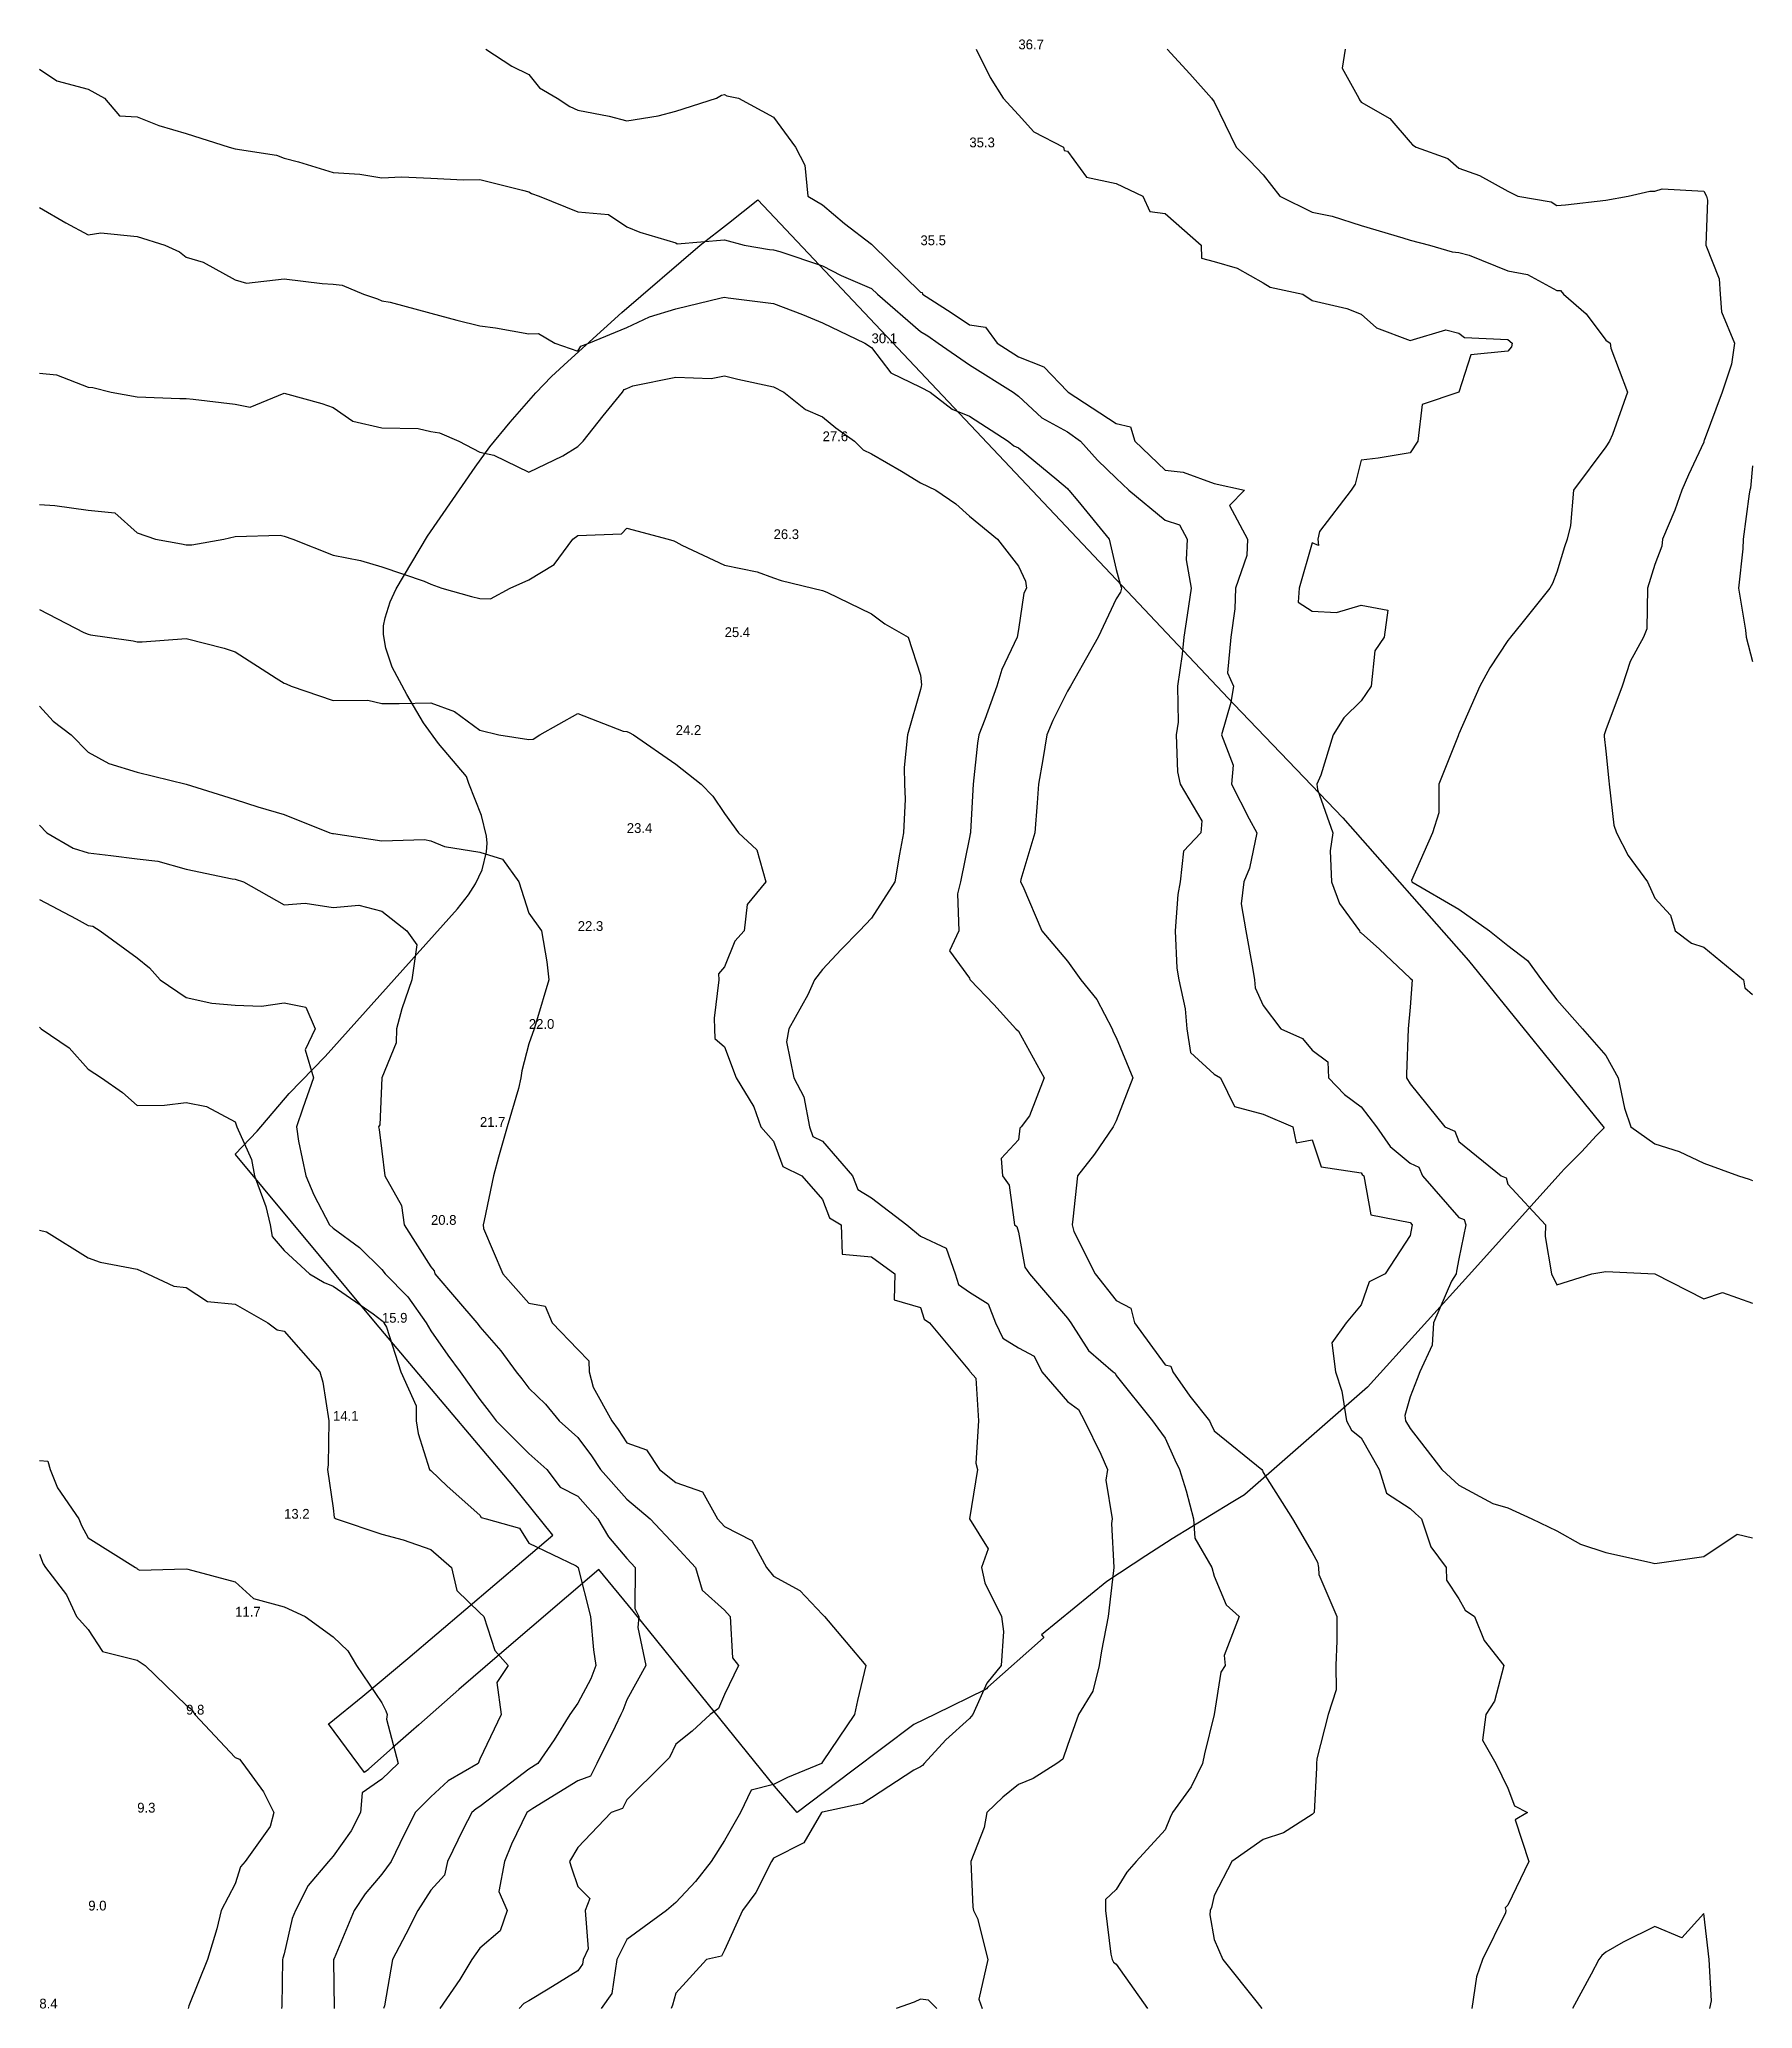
# Model space of a CAD drawing. Extents: x 0 to 175, y 0 to 201.
import ezdxf

# ---------------------------------------------------------------- set-up
doc = ezdxf.new("R2010")
doc.units = 0
for name, color, linetype in [('CONTOURS_MAJEURES', 3, 'CONTINUOUS'), ('CONTOURS_MINEURES', 8, 'CONTINUOUS'), ('PARCELLE', 4, 'CONTINUOUS'), ('POINTS_COTES', 7, 'CONTINUOUS')]:
    doc.layers.add(name, color=color, linetype=linetype)

msp = doc.modelspace()

# ---------------------------------------------------------------- linework, layer by layer
at = {"layer": 'CONTOURS_MAJEURES'}
for points in [[(133.389, 199.999), (133.068, 198.072), (134.773, 195.003), (134.842, 194.848), (134.995, 194.617), (137.927, 192.926), (140.003, 190.522), (140.267, 190.259), (140.628, 189.995), (143.872, 188.867), (145.001, 187.875), (147.111, 187.108), (149.998, 185.516), (150.998, 184.999), (154.413, 184.417), (154.995, 184.062), (155.879, 184.117), (160.003, 184.589), (162.275, 184.999), (164.492, 185.507), (165.001, 185.525), (165.75, 185.748), (169.998, 185.525), (170.272, 184.999), (170.398, 184.599), (170.206, 180.002), (171.564, 176.564), (171.691, 174.995), (171.807, 173.186), (173.128, 169.998), (172.845, 167.849), (171.882, 165.002), (170.059, 160.056), (170.024, 159.994), (170.022, 159.971), (169.998, 159.897), (168.436, 156.559), (167.747, 154.998), (167.06, 152.939), (165.777, 150.002), (165.734, 149.268), (165.001, 147.423), (164.258, 145.005), (164.176, 140.824), (163.837, 139.998), (162.502, 137.5), (161.669, 135.001), (160.003, 130.531), (159.881, 130.127), (159.834, 130.005), (159.839, 129.841), (160.003, 128.336), (160.316, 125.31), (160.331, 124.998), (160.812, 120.809), (161.103, 120.001), (162.294, 117.711), (164.254, 115.005), (165.001, 113.336), (166.605, 111.605), (167.096, 109.997), (168.766, 108.765), (169.998, 108.347), (174.051, 105.001), (174.201, 104.207), (174.995, 103.511)], [(0.004, 183.853), (2.72, 182.283), (5.002, 181.062), (6.281, 181.282), (9.999, 180.88), (12.824, 180.002), (14.312, 179.316), (14.996, 178.781), (16.723, 178.276), (20.004, 176.458), (21.148, 176.141), (25.002, 176.556), (28.902, 176.094), (29.999, 176.031), (30.926, 175.924), (33.101, 174.995), (34.534, 174.533), (34.996, 174.34), (35.818, 174.174), (40.004, 173.073), (42.654, 172.345), (45.001, 171.758), (46.582, 171.579), (49.999, 170.962), (50.974, 170.973), (52.664, 169.998), (54.996, 169.185), (55.306, 169.689), (56.127, 169.998), (60.004, 171.608), (62.319, 172.68), (65.001, 173.499), (69.642, 174.638), (69.999, 174.685), (70.37, 174.623), (74.996, 174.053), (77.933, 172.928), (80.004, 172.071), (84.309, 169.998), (85.001, 169.549), (86.978, 166.979), (89.998, 165.518), (90.986, 165.002), (93.249, 163.252), (94.996, 162.555), (98.956, 159.994), (99.522, 159.514), (100.004, 159.323), (103.915, 156.084), (105.001, 155.156), (105.076, 155.073), (105.153, 154.998), (106.087, 153.912), (109.255, 150.002), (109.998, 146.9), (110.397, 145.404), (110.537, 145.005), (110.415, 144.588), (109.998, 143.904), (108.16, 139.998), (105.762, 135.762), (105.331, 135.001), (105.001, 134.463), (103.53, 131.476), (102.916, 130.005), (102.502, 127.501), (102.045, 124.998), (101.923, 123.078), (101.681, 120.001), (100.259, 115.26), (100.223, 115.005), (100.45, 114.558), (102.4, 109.997), (105.001, 106.927), (106.38, 105.001), (108.009, 103.012), (109.567, 100.004), (109.691, 99.696), (109.998, 99.121), (111.674, 94.997), (109.998, 90.625), (109.789, 90.21), (109.679, 90.001), (107.785, 87.217), (106.026, 85.004), (105.572, 80.569), (105.481, 79.997), (105.675, 79.323), (107.849, 75), (109.998, 72.272), (111.486, 71.491), (111.869, 70.004), (114.996, 65.717), (115.573, 65.574), (115.773, 64.996), (117.5, 62.498), (119.524, 60), (119.672, 59.669), (120.004, 58.978), (124.862, 55.004), (124.924, 54.927), (125.001, 54.717), (127.999, 49.996), (129.998, 46.561), (130.566, 45.568), (130.639, 45), (130.702, 44.296), (132.517, 40.003), (132.517, 37.52), (132.438, 34.996), (132.457, 32.537), (131.629, 29.999), (130.491, 25.496), (130.435, 25.003), (130.447, 24.554), (130.201, 19.996), (129.998, 19.79), (127.083, 17.914), (125.001, 17.25), (121.8, 14.999), (120.004, 11.517), (119.714, 10.292), (119.586, 10.003), (119.568, 9.567), (120.004, 7.057), (120.878, 4.995), (124.376, 0.623), (124.876, -0.001)], [(0.004, 120.793), (0.76, 120.001), (3.456, 118.456), (5.002, 117.963), (7.296, 117.707), (9.999, 117.366), (12.106, 117.111), (14.996, 116.316), (19.686, 115.322), (20.004, 115.268), (20.855, 115.005), (25.002, 112.652), (27.167, 112.835), (29.999, 112.384), (32.626, 112.63), (34.996, 112.013), (37.541, 109.997), (38.573, 108.57), (38.05, 105.001), (37.036, 102.04), (36.485, 100.004), (36.433, 98.568), (34.996, 94.997), (34.785, 90.212), (34.655, 90.001), (34.721, 89.726), (34.996, 87.502), (35.285, 85.004), (36.975, 81.975), (37.269, 79.997), (40.004, 75.722), (40.315, 75.311), (40.386, 75), (42.603, 72.402), (44.686, 70.004), (44.815, 69.817), (45.001, 69.568), (47.15, 67.15), (48.705, 64.996), (49.268, 64.266), (49.999, 63.318), (51.69, 61.691), (53.082, 60), (54.996, 58.292), (56.407, 56.412), (57.311, 55.004), (60.004, 52.004), (62.385, 49.996), (65.001, 47.199), (67.035, 45), (67.713, 42.714), (69.999, 40.644), (70.558, 40.003), (70.808, 35.807), (71.418, 34.996), (69.999, 32.049), (69.364, 30.634), (68.518, 29.999), (66.697, 28.304), (65.001, 26.986), (64.377, 25.628), (63.752, 25.003), (60.004, 21.285), (59.577, 20.422), (58.397, 19.996), (54.996, 16.427), (54.137, 14.999), (54.364, 14.367), (54.996, 12.443), (56.219, 11.223), (55.758, 10.003), (56.072, 6.071), (55.549, 4.995), (55.476, 4.517), (54.996, 3.853), (51.979, 1.979), (49.999, 0.765), (49.482, 0.516), (48.999, -0.001)], [(0.004, 46.369), (0.395, 45.39), (0.614, 45), (2.781, 42.224), (3.79, 40.003), (5.002, 38.69), (6.453, 36.45), (9.999, 35.561), (10.813, 34.996), (14.996, 30.954), (15.553, 30.555), (15.892, 29.999), (20.004, 25.621), (20.448, 25.446), (20.779, 25.003), (22.897, 22.104), (23.95, 19.996), (23.574, 18.568), (21.024, 14.999), (20.556, 14.447), (20.004, 12.728), (18.573, 10.003), (18.126, 8.125), (17.174, 4.995), (15.269, 0.271), (15.205, -0.001)]]:
    msp.add_lwpolyline(points, dxfattribs=at)
at = {"layer": 'CONTOURS_MINEURES'}
for points in [[(45.611, 199.999), (48.269, 198.269), (49.999, 197.429), (51.081, 196.085), (52.879, 195.003), (54.174, 194.179), (54.996, 193.799), (58.187, 193.185), (60.004, 192.703), (63.195, 193.193), (65.001, 193.696), (69.166, 195.003), (69.665, 195.336), (69.999, 195.382), (70.237, 195.24), (71.426, 195.003), (74.996, 193.077), (77.222, 189.995), (78.194, 188.189), (78.488, 184.999), (80.004, 184.141), (82.223, 182.221), (85.001, 180.108), (85.099, 180.002), (89.998, 175.218), (90.184, 175.18), (90.217, 174.995), (93.149, 173.148), (94.996, 171.887), (96.641, 171.64), (97.818, 169.998), (100.004, 168.593), (102.601, 167.599), (105.001, 165.06), (105.058, 165.059), (105.078, 165.002), (109.998, 161.797), (111.461, 161.46), (111.882, 159.994), (114.996, 157.051), (116.835, 156.833), (120.004, 155.69), (123.11, 154.998), (121.557, 153.445), (123.418, 150.002), (123.335, 148.336), (122.163, 145.005), (122.11, 142.895), (121.701, 139.998), (121.357, 136.355), (121.957, 135.001), (121.691, 133.314), (120.753, 130.005), (121.93, 126.928), (121.78, 124.998), (123.557, 121.445), (124.37, 120.001), (123.602, 116.404), (123.036, 115.005), (122.759, 112.758), (123.235, 109.997), (123.946, 106.055), (124.103, 105.001), (124.18, 104.18), (125.001, 102.389), (126.81, 100.004), (129.015, 99.019), (129.998, 97.825), (131.619, 96.621), (131.664, 94.997), (133.312, 93.314), (134.995, 92.036), (136.592, 90.001), (137.986, 87.988), (140.003, 86.293), (140.9, 85.901), (141.279, 85.004), (145.001, 80.742), (145.535, 80.532), (145.687, 79.997), (145.001, 76.527), (144.75, 75.251), (144.699, 75), (144.237, 74.237), (142.404, 70.004), (142.278, 67.724), (140.992, 64.996), (140.717, 64.283), (140.003, 62.427), (139.481, 60.521), (139.536, 60), (140.003, 59.191), (143.261, 55.004), (144.153, 54.154), (145.001, 53.413), (148.455, 51.543), (149.998, 51.115), (152.439, 49.996), (154.995, 48.775), (157.411, 47.409), (160.003, 46.555), (164.452, 45.548), (165.001, 45.424), (165.495, 45.494), (169.998, 46.131), (173.425, 48.426), (174.995, 48.033)], [(95.695, 199.999), (97.131, 197.133), (98.439, 195.003), (100.004, 193.311), (101.584, 191.578), (104.624, 189.995), (104.668, 189.662), (105.001, 189.611), (106.967, 186.964), (109.998, 186.298), (112.705, 184.999), (113.425, 183.428), (114.996, 183.254), (118.662, 180.002), (118.686, 178.684), (120.004, 178.333), (122.346, 177.655), (125.001, 176.161), (125.709, 175.704), (129.046, 174.995), (129.998, 174.35), (133.549, 173.548), (134.995, 172.959), (136.567, 171.566), (140.003, 170.268), (143.647, 171.352), (145.001, 171.013), (145.576, 170.573), (149.998, 170.368), (150.423, 169.998), (150.358, 169.638), (149.998, 169.183), (146.204, 168.796), (145.001, 165.002), (141.253, 163.75), (140.803, 159.994), (140.003, 158.819), (136.748, 158.246), (134.995, 158.051), (134.398, 155.595), (133.996, 154.998), (130.767, 150.77), (130.586, 150.002), (130.665, 149.335), (129.998, 149.617), (128.666, 145.005), (128.57, 143.575), (129.998, 142.649), (132.497, 142.502), (134.995, 143.246), (137.727, 142.729), (137.352, 139.998), (136.393, 138.603), (136.023, 135.001), (134.995, 133.493), (133.251, 131.749), (132.151, 130.005), (130.887, 125.888), (130.486, 124.998), (130.553, 124.442), (132.114, 120.001), (131.833, 118.166), (131.975, 115.005), (132.807, 112.812), (134.855, 109.997), (134.887, 109.889), (134.995, 109.814), (136.873, 108.124), (140.003, 105.185), (140.235, 105.001), (140.003, 102.225), (139.811, 100.004), (139.633, 95.368), (139.646, 94.997), (140.003, 94.4), (143.556, 90.001), (144.561, 89.561), (145.001, 88.52), (149.317, 85.004), (149.806, 84.812), (149.998, 84.137), (153.835, 79.997), (153.792, 78.794), (154.452, 75), (154.995, 73.865), (158.573, 75), (160.003, 75.233), (165.001, 75), (169.998, 72.431), (171.912, 73.087), (174.995, 72.016)], [(115.188, 199.999), (117.5, 197.501), (119.74, 195.003), (120.004, 194.632), (122.235, 189.995), (123.63, 188.624), (125.001, 187.179), (126.714, 184.999), (129.998, 183.391), (132.032, 182.965), (134.995, 182.031), (139.263, 180.741), (140.003, 180.505), (141.979, 180.002), (144.321, 179.321), (145.001, 179.258), (146.032, 178.969), (149.998, 177.391), (152.013, 177.014), (154.995, 175.37), (155.381, 175.38), (155.671, 174.995), (157.984, 172.981), (160.003, 170.303), (160.427, 169.998), (160.513, 169.489), (162.217, 165.002), (160.689, 160.682), (160.364, 159.994), (160.003, 159.421), (156.705, 154.998), (156.398, 151.401), (156.058, 150.002), (155.774, 149.224), (154.995, 146.617), (154.545, 145.455), (154.281, 145.005), (151.426, 141.429), (150.268, 139.998), (150.159, 139.837), (149.998, 139.641), (148.142, 136.857), (147.142, 135.001), (145.001, 130.13), (144.965, 130.041), (144.945, 130.005), (144.903, 129.907), (142.943, 124.998), (142.943, 122.058), (142.31, 120.001), (140.142, 115.143), (140.17, 115.005), (145.001, 112.212), (148.107, 109.997), (149.998, 108.509), (151.985, 106.987), (153.434, 105.001), (154.995, 102.975), (157.619, 100.004), (160.003, 97.298), (161.271, 94.997), (161.916, 91.913), (162.543, 90.001), (165.001, 88.278), (167.478, 87.481), (169.998, 86.285), (173.567, 85.004), (174.645, 84.653), (174.995, 84.516)], [(133.389, 199.999), (133.068, 198.072), (134.773, 195.003), (134.842, 194.848), (134.995, 194.617), (137.927, 192.926), (140.003, 190.522), (140.267, 190.259), (140.628, 189.995), (143.872, 188.867), (145.001, 187.875), (147.111, 187.108), (149.998, 185.516), (150.998, 184.999), (154.413, 184.417), (154.995, 184.062), (155.879, 184.117), (160.003, 184.589), (162.275, 184.999), (164.492, 185.507), (165.001, 185.525), (165.75, 185.748), (169.998, 185.525), (170.272, 184.999), (170.398, 184.599), (170.206, 180.002), (171.564, 176.564), (171.691, 174.995), (171.807, 173.186), (173.128, 169.998), (172.845, 167.849), (171.882, 165.002), (170.059, 160.056), (170.024, 159.994), (170.022, 159.971), (169.998, 159.897), (168.436, 156.559), (167.747, 154.998), (167.06, 152.939), (165.777, 150.002), (165.734, 149.268), (165.001, 147.423), (164.258, 145.005), (164.176, 140.824), (163.837, 139.998), (162.502, 137.5), (161.669, 135.001), (160.003, 130.531), (159.881, 130.127), (159.834, 130.005), (159.839, 129.841), (160.003, 128.336), (160.316, 125.31), (160.331, 124.998), (160.812, 120.809), (161.103, 120.001), (162.294, 117.711), (164.254, 115.005), (165.001, 113.336), (166.605, 111.605), (167.096, 109.997), (168.766, 108.765), (169.998, 108.347), (174.051, 105.001), (174.201, 104.207), (174.995, 103.511)], [(0.004, 197.981), (1.785, 196.783), (5.002, 195.944), (6.667, 195.003), (8.194, 193.194), (9.999, 193.116), (12.214, 192.215), (14.996, 191.397), (19.378, 189.995), (20.004, 189.825), (24.21, 189.204), (25.002, 188.885), (26.482, 188.515), (29.999, 187.433), (32.737, 187.257), (34.996, 186.894), (36.987, 186.985), (40.004, 186.833), (43.336, 186.664), (45.001, 186.71), (49.363, 185.635), (49.999, 185.436), (50.272, 185.272), (51.059, 184.999), (54.996, 183.395), (58.126, 183.125), (60.004, 181.888), (61.319, 181.317), (65.001, 180.256), (65.153, 180.154), (69.999, 180.557), (71.998, 180.002), (74.566, 179.571), (74.996, 179.533), (75.644, 179.354), (80.004, 177.88), (81.905, 176.9), (85.001, 175.598), (85.614, 174.995), (89.998, 171.198), (90.735, 170.735), (91.813, 169.998), (94.996, 167.789), (99.473, 165.002), (100.004, 164.597), (102.397, 162.393), (105.001, 160.955), (106.343, 159.994), (108.077, 158.074), (109.998, 156.21), (111.295, 154.998), (114.996, 151.921), (116.458, 151.461), (117.238, 150.002), (117.134, 147.869), (117.633, 145.005), (117.231, 142.233), (116.907, 139.998), (116.738, 138.259), (116.241, 135.001), (116.316, 131.322), (116.125, 130.005), (116.237, 126.239), (116.529, 124.998), (118.752, 121.25), (118.65, 120.001), (116.848, 118.153), (116.513, 115.005), (116.296, 113.704), (116.011, 109.997), (116.198, 106.2), (116.372, 105.001), (117.03, 102.034), (117.195, 100.004), (117.587, 97.588), (120.004, 95.386), (120.628, 94.997), (122.086, 92.082), (125.001, 91.288), (128.035, 90.001), (128.381, 88.384), (129.998, 88.66), (130.912, 85.918), (134.995, 85.319), (135.124, 85.133), (135.277, 85.004), (136.002, 81.003), (140.003, 80.249), (140.222, 79.997), (140.186, 79.814), (140.003, 78.916), (137.456, 75), (135.835, 74.163), (134.995, 71.821), (133.487, 70.004), (132.03, 67.968), (132.376, 64.996), (133.026, 63.027), (133.513, 60), (134.024, 59.028), (134.995, 58.269), (136.852, 55.004), (137.607, 52.607), (140.003, 51.054), (140.545, 50.538), (141.166, 49.996), (142.141, 47.137), (143.701, 45), (143.727, 43.726), (145.001, 41.831), (145.641, 40.644), (146.596, 40.003), (147.575, 37.575), (149.593, 34.996), (148.616, 31.381), (147.758, 29.999), (147.399, 27.401), (148.749, 25.003), (149.998, 22.499), (150.687, 20.686), (151.997, 19.996), (150.738, 19.255), (152.122, 14.999), (149.998, 10.529), (149.728, 10.273), (149.781, 10.003), (149.766, 9.77), (147.411, 4.995), (146.782, 3.214), (146.3, -0.001)], [(0.004, 183.853), (2.72, 182.283), (5.002, 181.062), (6.281, 181.282), (9.999, 180.88), (12.824, 180.002), (14.312, 179.316), (14.996, 178.781), (16.723, 178.276), (20.004, 176.458), (21.148, 176.141), (25.002, 176.556), (28.902, 176.094), (29.999, 176.031), (30.926, 175.924), (33.101, 174.995), (34.534, 174.533), (34.996, 174.34), (35.818, 174.174), (40.004, 173.073), (42.654, 172.345), (45.001, 171.758), (46.582, 171.579), (49.999, 170.962), (50.974, 170.973), (52.664, 169.998), (54.996, 169.185), (55.306, 169.689), (56.127, 169.998), (60.004, 171.608), (62.319, 172.68), (65.001, 173.499), (69.642, 174.638), (69.999, 174.685), (70.37, 174.623), (74.996, 174.053), (77.933, 172.928), (80.004, 172.071), (84.309, 169.998), (85.001, 169.549), (86.978, 166.979), (89.998, 165.518), (90.986, 165.002), (93.249, 163.252), (94.996, 162.555), (98.956, 159.994), (99.522, 159.514), (100.004, 159.323), (103.915, 156.084), (105.001, 155.156), (105.076, 155.073), (105.153, 154.998), (106.087, 153.912), (109.255, 150.002), (109.998, 146.9), (110.397, 145.404), (110.537, 145.005), (110.415, 144.588), (109.998, 143.904), (108.16, 139.998), (105.762, 135.762), (105.331, 135.001), (105.001, 134.463), (103.53, 131.476), (102.916, 130.005), (102.502, 127.501), (102.045, 124.998), (101.923, 123.078), (101.681, 120.001), (100.259, 115.26), (100.223, 115.005), (100.45, 114.558), (102.4, 109.997), (105.001, 106.927), (106.38, 105.001), (108.009, 103.012), (109.567, 100.004), (109.691, 99.696), (109.998, 99.121), (111.674, 94.997), (109.998, 90.625), (109.789, 90.21), (109.679, 90.001), (107.785, 87.217), (106.026, 85.004), (105.572, 80.569), (105.481, 79.997), (105.675, 79.323), (107.849, 75), (109.998, 72.272), (111.486, 71.491), (111.869, 70.004), (114.996, 65.717), (115.573, 65.574), (115.773, 64.996), (117.5, 62.498), (119.524, 60), (119.672, 59.669), (120.004, 58.978), (124.862, 55.004), (124.924, 54.927), (125.001, 54.717), (127.999, 49.996), (129.998, 46.561), (130.566, 45.568), (130.639, 45), (130.702, 44.296), (132.517, 40.003), (132.517, 37.52), (132.438, 34.996), (132.457, 32.537), (131.629, 29.999), (130.491, 25.496), (130.435, 25.003), (130.447, 24.554), (130.201, 19.996), (129.998, 19.79), (127.083, 17.914), (125.001, 17.25), (121.8, 14.999), (120.004, 11.517), (119.714, 10.292), (119.586, 10.003), (119.568, 9.567), (120.004, 7.057), (120.878, 4.995), (124.376, 0.623), (124.876, -0.001)], [(0.004, 166.942), (1.759, 166.756), (5.002, 165.516), (5.462, 165.462), (7.334, 165.002), (9.999, 164.513), (14.35, 164.354), (14.996, 164.361), (15.721, 164.277), (20.004, 163.779), (21.548, 163.456), (25.002, 164.898), (28.852, 163.853), (29.999, 163.444), (32.037, 162.037), (34.996, 161.368), (38.691, 161.308), (40.004, 160.984), (40.864, 160.856), (42.86, 159.994), (45.001, 158.863), (46.429, 158.567), (49.999, 156.849), (53.485, 158.484), (54.996, 159.458), (55.539, 159.994), (57.6, 162.598), (59.575, 165.002), (59.738, 165.267), (60.004, 165.368), (60.635, 165.633), (65.001, 166.543), (68.608, 166.392), (69.999, 166.667), (71.331, 166.334), (74.996, 165.557), (76.055, 165.002), (78.249, 163.247), (80.004, 162.498), (81.37, 161.363), (83.256, 159.994), (84.129, 159.122), (85.001, 158.716), (88.055, 156.941), (89.998, 155.75), (91.553, 154.998), (93.613, 153.615), (94.996, 152.328), (97.873, 150.002), (100.004, 147.226), (100.711, 145.713), (100.82, 145.005), (100.54, 144.468), (100.004, 140.788), (99.88, 139.998), (98.297, 136.704), (97.806, 135.001), (96.571, 131.577), (95.95, 130.005), (95.821, 129.18), (95.386, 124.998), (95.099, 120.104), (95.092, 120.001), (95.072, 119.925), (94.996, 119.547), (94.098, 115.005), (93.787, 113.793), (93.913, 109.997), (92.966, 107.967), (94.996, 105.186), (95.028, 105.033), (95.067, 105.001), (97.5, 102.503), (99.753, 100.004), (100.004, 99.754), (102.641, 94.997), (101.14, 91.136), (100.288, 90.001), (100.142, 89.863), (100.004, 88.686), (98.251, 86.753), (98.373, 85.004), (99.043, 84.044), (99.613, 79.997), (99.827, 79.821), (100.004, 79.262), (100.672, 75.668), (101.145, 75), (105.001, 70.467), (105.343, 70.004), (107.167, 67.166), (109.683, 64.996), (109.868, 64.866), (109.998, 64.616), (113.692, 60), (114.25, 59.254), (114.996, 58.216), (115.99, 55.996), (116.465, 55.004), (117.142, 52.858), (117.895, 49.996), (118.011, 48.009), (119.742, 45), (120.004, 44.118), (121.22, 41.22), (122.548, 40.003), (121.032, 36.027), (121.132, 34.996), (120.664, 34.336), (120.004, 29.999), (119.002, 26.002), (118.818, 25.003), (117.631, 22.631), (115.732, 19.996), (115.504, 19.488), (114.996, 18.242), (112.013, 14.999), (111.085, 13.913), (109.998, 12.16), (108.881, 11.12), (108.881, 10.003), (109.458, 5.537), (109.568, 4.995), (109.725, 4.722), (109.998, 4.508), (113.186, -0.001)], [(174.995, 157.496), (174.781, 155.212), (174.712, 154.998), (174.627, 154.629), (174.031, 150.002), (173.988, 148.995), (173.563, 145.005), (174.276, 140.719), (174.329, 139.998), (174.995, 137.5)], [(0.004, 153.532), (1.575, 153.428), (5.002, 152.963), (7.697, 152.696), (9.999, 150.64), (11.873, 150.002), (14.511, 149.517), (14.996, 149.4), (15.579, 149.421), (18.849, 150.002), (20.004, 150.256), (24.592, 150.411), (25.002, 150.286), (25.894, 150.002), (29.999, 148.36), (32.795, 147.801), (34.996, 147.158), (39.305, 145.702), (40.004, 145.41), (41.115, 145.005), (44.127, 144.129), (45.001, 143.921), (46.095, 143.91), (48.088, 145.005), (49.999, 145.849), (52.599, 147.402), (54.503, 150.002), (54.996, 150.355), (59.469, 150.535), (60.004, 151.123), (64.232, 150.002), (64.823, 149.823), (65.001, 149.724), (65.626, 149.377), (69.999, 147.337), (73.33, 146.671), (74.996, 146.057), (75.766, 145.774), (79.002, 145.005), (80.004, 144.755), (80.438, 144.57), (85.001, 142.388), (86.347, 141.346), (88.749, 139.998), (89.998, 136.112), (90.117, 135.12), (90.079, 135.001), (90.056, 134.944), (89.998, 134.645), (88.659, 130.005), (88.317, 126.682), (88.378, 124.998), (88.448, 123.447), (88.251, 120.001), (87.85, 117.853), (87.375, 115.005), (85.001, 111.298), (83.782, 109.997), (81.882, 108.12), (80.004, 106.076), (79.169, 105.001), (78.484, 103.484), (76.558, 100.004), (76.316, 98.685), (77.069, 94.997), (78.075, 93.073), (78.657, 90.001), (79.021, 89.02), (80.004, 88.534), (83.07, 85.004), (83.6, 83.6), (85.001, 82.766), (88.592, 79.997), (89.998, 78.828), (92.607, 77.609), (93.545, 75), (93.887, 73.892), (94.996, 73.138), (96.912, 71.916), (97.663, 70.004), (98.425, 68.425), (100.004, 67.445), (101.598, 66.594), (102.408, 64.996), (105.001, 61.961), (106.153, 61.152), (106.752, 60), (108.406, 56.596), (109.098, 55.004), (108.941, 53.944), (109.575, 49.996), (109.508, 49.506), (109.741, 45), (109.721, 44.722), (109.165, 40.003), (108.483, 36.515), (108.254, 34.996), (107.594, 32.404), (106.145, 29.999), (105.001, 26.835), (104.543, 25.461), (103.923, 25.003), (101.518, 23.486), (100.004, 22.872), (98.413, 21.586), (96.784, 19.996), (96.513, 18.482), (95.137, 14.999), (95.334, 10.34), (95.42, 10.003), (95.83, 9.168), (96.874, 4.995), (95.965, 0.966), (96.302, -0.001)], [(0.004, 142.8), (4.53, 140.47), (5.002, 140.299), (5.225, 140.221), (6.924, 139.998), (9.599, 139.598), (9.999, 139.504), (10.499, 139.498), (14.996, 139.863), (18.873, 138.87), (20.004, 138.477), (24.202, 135.801), (25.002, 135.287), (25.217, 135.216), (25.715, 135.001), (29.999, 133.521), (33.559, 133.565), (34.996, 133.233), (36.768, 133.233), (40.004, 133.284), (42.389, 132.39), (45.001, 130.495), (46.923, 130.005), (49.999, 129.545), (50.443, 129.56), (51.109, 130.005), (54.996, 132.191), (59.619, 130.389), (60.004, 130.354), (60.246, 130.247), (60.685, 130.005), (65.001, 127.032), (67.6, 124.998), (68.775, 123.774), (69.999, 122), (71.426, 120.001), (73.273, 118.278), (74.219, 115.005), (72.287, 112.712), (71.998, 109.997), (71.033, 108.964), (69.999, 106.341), (69.381, 105.618), (69.395, 105.001), (68.921, 101.082), (68.952, 100.004), (68.999, 99.003), (69.999, 98.168), (71.178, 94.997), (72.966, 92.03), (73.709, 90.001), (74.996, 88.524), (75.948, 85.954), (77.871, 85.004), (80.004, 82.579), (80.712, 80.706), (81.902, 79.997), (81.995, 76.991), (85.001, 76.72), (87.386, 75), (87.325, 72.328), (89.998, 71.57), (90.368, 70.373), (90.911, 70.004), (94.996, 65.101), (95.03, 65.03), (95.084, 64.996), (95.663, 64.33), (95.935, 60), (95.663, 55.67), (95.83, 55.004), (94.996, 49.996), (96.922, 46.921), (96.248, 45), (96.561, 43.438), (98.282, 40.003), (98.494, 38.494), (98.229, 34.996), (96.794, 33.201), (95.353, 29.999), (94.996, 29.615), (92.583, 27.415), (90.383, 25.003), (90.196, 24.805), (89.998, 24.653), (89.326, 24.329), (85.001, 21.508), (84.076, 20.923), (80.004, 20.046), (79.968, 20.031), (79.898, 19.996), (78.101, 16.898), (74.996, 15.349), (74.789, 14.999), (73.173, 11.825), (71.834, 10.003), (69.999, 5.967), (69.664, 5.331), (68.142, 4.995), (65.001, 1.56), (64.673, 0.328), (64.539, -0.001)], [(0.004, 132.948), (1.427, 131.428), (3.26, 130.005), (5.002, 128.26), (7.108, 127.109), (9.999, 126.217), (14.996, 124.998), (18.799, 123.795), (20.004, 123.413), (22.324, 122.678), (25.002, 121.898), (29.687, 120.001), (29.938, 119.94), (29.999, 119.933), (30.063, 119.937), (34.996, 119.186), (39.329, 119.327), (40.004, 119.212), (41.399, 118.607), (45.001, 118.042), (47.314, 117.316), (48.974, 115.005), (49.999, 111.8), (51.284, 109.997), (51.827, 106.829), (52.025, 105.001), (50.768, 100.773), (50.539, 100.004), (49.999, 98.464), (49.285, 95.712), (49.181, 94.997), (48.928, 93.926), (47.797, 90.001), (46.905, 86.908), (46.404, 85.004), (45.446, 80.442), (45.346, 79.997), (45.379, 79.62), (47.337, 75), (49.999, 72.015), (51.681, 71.686), (52.389, 70.004), (54.996, 67.273), (56.117, 66.117), (56.143, 64.996), (56.577, 63.419), (58.461, 60), (59.122, 59.12), (60.004, 57.745), (62.029, 57.028), (63.35, 55.004), (65.001, 53.702), (67.747, 52.748), (69.268, 49.996), (69.999, 49.185), (72.781, 47.782), (74.257, 45), (74.996, 44.133), (77.665, 42.666), (80.004, 40.206), (80.196, 40.003), (82.398, 37.395), (84.425, 34.996), (83.559, 31.442), (83.274, 29.999), (80.004, 25.185), (79.882, 25.003), (76.417, 23.582), (74.996, 22.861), (72.701, 22.295), (71.612, 19.996), (69.999, 17.132), (68.623, 14.999), (67.033, 12.968), (65.001, 10.801), (64.07, 10.003), (60.004, 7.055), (59.002, 4.995), (58.475, 1.525), (57.371, -0.001)], [(0.004, 120.793), (0.76, 120.001), (3.456, 118.456), (5.002, 117.963), (7.296, 117.707), (9.999, 117.366), (12.106, 117.111), (14.996, 116.316), (19.686, 115.322), (20.004, 115.268), (20.855, 115.005), (25.002, 112.652), (27.167, 112.835), (29.999, 112.384), (32.626, 112.63), (34.996, 112.013), (37.541, 109.997), (38.573, 108.57), (38.05, 105.001), (37.036, 102.04), (36.485, 100.004), (36.433, 98.568), (34.996, 94.997), (34.785, 90.212), (34.655, 90.001), (34.721, 89.726), (34.996, 87.502), (35.285, 85.004), (36.975, 81.975), (37.269, 79.997), (40.004, 75.722), (40.315, 75.311), (40.386, 75), (42.603, 72.402), (44.686, 70.004), (44.815, 69.817), (45.001, 69.568), (47.15, 67.15), (48.705, 64.996), (49.268, 64.266), (49.999, 63.318), (51.69, 61.691), (53.082, 60), (54.996, 58.292), (56.407, 56.412), (57.311, 55.004), (60.004, 52.004), (62.385, 49.996), (65.001, 47.199), (67.035, 45), (67.713, 42.714), (69.999, 40.644), (70.558, 40.003), (70.808, 35.807), (71.418, 34.996), (69.999, 32.049), (69.364, 30.634), (68.518, 29.999), (66.697, 28.304), (65.001, 26.986), (64.377, 25.628), (63.752, 25.003), (60.004, 21.285), (59.577, 20.422), (58.397, 19.996), (54.996, 16.427), (54.137, 14.999), (54.364, 14.367), (54.996, 12.443), (56.219, 11.223), (55.758, 10.003), (56.072, 6.071), (55.549, 4.995), (55.476, 4.517), (54.996, 3.853), (51.979, 1.979), (49.999, 0.765), (49.482, 0.516), (48.999, -0.001)], [(0.004, 113.223), (3.778, 111.224), (5.002, 110.564), (5.478, 110.474), (6.201, 109.997), (9.999, 107.246), (11.238, 106.24), (12.346, 105.001), (14.996, 103.198), (17.628, 102.63), (20.004, 102.41), (22.695, 102.31), (25.002, 102.669), (27.223, 102.225), (28.158, 100.004), (27.143, 97.858), (27.987, 94.997), (26.924, 91.922), (26.267, 90.001), (26.461, 88.542), (27.229, 85.004), (28.052, 83.053), (29.633, 79.997), (29.999, 79.646), (32.692, 77.693), (34.996, 75.436), (35.322, 75), (37.639, 72.641), (39.527, 70.004), (40.004, 69.169), (41.711, 66.707), (42.992, 64.996), (45.001, 62.174), (45.948, 60.946), (46.677, 60), (49.999, 56.659), (51.84, 55.004), (53.206, 53.21), (54.996, 52.303), (57.039, 49.996), (58.142, 48.138), (60.004, 45.924), (60.863, 45), (60.837, 40.836), (61.241, 40.003), (61.124, 38.881), (61.962, 34.996), (60.004, 31.504), (59.596, 30.406), (59.378, 29.999), (58.8, 28.798), (56.935, 25.003), (56.293, 23.706), (54.996, 23.237), (50.405, 20.403), (49.999, 20.145), (49.803, 19.996), (48.233, 16.765), (47.513, 14.999), (46.948, 11.949), (47.778, 10.003), (47.084, 7.916), (45.001, 6.151), (44.169, 4.995), (42.957, 2.951), (40.919, -0.001)], [(0.004, 100.175), (0.185, 100.004), (3.061, 98.06), (5.002, 95.875), (6.35, 94.997), (8.497, 93.495), (9.999, 92.194), (12.769, 92.228), (14.996, 92.499), (17.078, 92.078), (20.004, 90.517), (20.185, 90.001), (21.67, 86.67), (21.983, 85.004), (23.128, 81.874), (23.574, 79.997), (23.796, 78.792), (25.002, 77.39), (27.588, 75), (29.092, 74.094), (29.999, 73.72), (34.097, 70.903), (34.996, 70.233), (35.11, 70.117), (35.191, 70.004), (35.451, 69.549), (36.938, 64.996), (38.477, 61.523), (38.496, 60), (38.686, 58.685), (39.865, 55.004), (40.004, 54.904), (41.67, 53.334), (45.001, 50.348), (45.137, 50.131), (45.626, 49.996), (49.04, 49.038), (49.999, 47.498), (54.824, 45.172), (54.996, 45.042), (55.012, 45.015), (55.025, 45), (55.025, 44.971), (56.312, 40.003), (56.6, 36.6), (56.829, 34.996), (56.334, 33.661), (54.996, 31.167), (54.19, 29.999), (52.587, 27.412), (50.91, 25.003), (49.999, 24.425), (47.546, 22.545), (45.001, 20.624), (44.604, 20.394), (44.173, 19.996), (43.295, 18.289), (41.701, 14.999), (41.395, 13.608), (40.004, 12.066), (38.654, 10.003), (37.418, 7.581), (36.069, 4.995), (35.255, 0.257), (35.163, -0.001)], [(0.004, 79.442), (0.718, 79.283), (5.002, 76.621), (6.201, 76.199), (9.999, 75.476), (11.051, 75), (13.747, 73.751), (14.996, 73.586), (17.184, 72.186), (20.004, 71.901), (23.336, 70.004), (24.281, 69.282), (25.002, 69.13), (28.659, 64.996), (28.951, 63.949), (29.579, 60), (29.495, 55.508), (29.42, 55.004), (29.999, 51.069), (30.112, 50.109), (30.311, 49.996), (34.996, 48.413), (37.163, 47.834), (40.004, 46.842), (42.095, 45), (42.66, 42.659), (45.001, 40.396), (45.386, 40.003), (46.53, 36.527), (47.89, 34.996), (46.729, 33.268), (47.155, 29.999), (45.001, 25.434), (44.808, 25.003), (41.765, 23.239), (40.004, 21.61), (38.372, 19.996), (36.827, 16.826), (35.942, 14.999), (34.996, 13.702), (33.295, 11.703), (32.145, 10.003), (30.1, 5.096), (30.057, 4.995), (30.05, 4.944), (30.124, -0.001)], [(0.004, 55.949), (0.858, 55.857), (1.121, 55.004), (1.846, 53.159), (4.019, 49.996), (4.299, 49.294), (5.002, 48.041), (9.827, 45), (9.945, 44.946), (9.999, 44.891), (10.243, 44.756), (14.996, 44.875), (15.163, 44.833), (20.004, 43.537), (21.862, 41.861), (25.002, 40.986), (27.143, 40.003), (29.999, 37.949), (31.511, 36.511), (32.393, 34.996), (34.996, 31.211), (35.389, 30.391), (35.538, 29.999), (35.473, 29.524), (36.636, 25.003), (34.996, 23.392), (32.977, 22.019), (32.794, 19.996), (31.866, 18.129), (29.999, 15.539), (29.551, 14.999), (27.45, 12.551), (26.176, 10.003), (25.824, 9.179), (25.002, 5.564), (24.864, 5.134), (24.838, 4.995), (24.776, 0.225), (24.748, -0.001)], [(0.004, 46.369), (0.395, 45.39), (0.614, 45), (2.781, 42.224), (3.79, 40.003), (5.002, 38.69), (6.453, 36.45), (9.999, 35.561), (10.813, 34.996), (14.996, 30.954), (15.553, 30.555), (15.892, 29.999), (20.004, 25.621), (20.448, 25.446), (20.779, 25.003), (22.897, 22.104), (23.95, 19.996), (23.574, 18.568), (21.024, 14.999), (20.556, 14.447), (20.004, 12.728), (18.573, 10.003), (18.126, 8.125), (17.174, 4.995), (15.269, 0.271), (15.205, -0.001)], [(170.616, -0.001), (170.792, 0.793), (170.557, 4.995), (169.998, 9.708), (167.777, 7.221), (165.001, 8.361), (161.777, 6.772), (160.003, 5.75), (159.583, 5.416), (159.269, 4.995), (158.514, 3.51), (156.583, -0.001)], [(91.664, -0.001), (90.831, 0.832), (89.998, 0.936), (89.347, 0.651), (87.5, -0.001)]]:
    msp.add_lwpolyline(points, dxfattribs=at)
at = {"layer": 'PARCELLE'}
msp.add_lwpolyline([(159.828, 89.894), (159.033, 89.1), (157.503, 87.46), (155.772, 85.713), (155.39, 85.316), (146.621, 75.528), (135.647, 63.436), (129.665, 58.197), (123.121, 52.472), (123.081, 52.432), (121.736, 51.611), (115.693, 47.941), (113.003, 46.219), (109.037, 43.586), (102.364, 38.142), (102.603, 37.881), (102.553, 37.831), (96.892, 32.789), (96.731, 32.641), (96.651, 32.572), (91.496, 30.045), (89.33, 28.989), (82.99, 24.213), (77.415, 20), (75.091, 22.692), (65.495, 34.57), (60.651, 40.565), (57.138, 44.802), (47.006, 36.122), (42.854, 32.571), (38.752, 28.958), (37.968, 28.264), (36.088, 26.617), (33.645, 24.454), (33.635, 24.404), (33.253, 24.117), (33.203, 24.077), (29.543, 29.054), (29.593, 29.094), (33.051, 31.871), (37.644, 35.73), (52.45, 48.328), (48.371, 53.379), (34.343, 69.99), (20.04, 87.172), (20, 87.222), (22.254, 89.576), (25.508, 93.413), (29.18, 97.187), (42.702, 112.241), (43.84, 113.673), (44.537, 114.818), (45.215, 116.242), (45.677, 118.058), (45.753, 118.957), (45.686, 119.676), (45.16, 121.787), (43.869, 125.063), (43.615, 125.764), (40.755, 129.128), (39.248, 131.235), (37.526, 134.144), (36.022, 136.94), (35.394, 138.873), (35.144, 140.272), (35.159, 141.142), (35.314, 141.95), (35.823, 143.606), (36.462, 144.94), (39.634, 150.296), (44.527, 157.36), (46.03, 159.409), (48.085, 161.954), (50.723, 164.936), (52.304, 166.584), (53.973, 168.142), (59.513, 173.134), (67.485, 180.02), (70.398, 182.269), (73.373, 184.629), (122.005, 133.158), (133.134, 121.54), (145.983, 106.984), (159.828, 89.894)], close=True, dxfattribs=at)

# ---------------------------------------------------------------- texts
at = {"layer": 'POINTS_COTES'}
for s, p in [('36.7', (100.004, 199.999)), ('35.3', (94.996, 189.995)), ('35.5', (89.998, 180.002)), ('30.1', (85.001, 169.998)), ('27.6', (80.004, 159.994)), ('26.3', (74.996, 150.002)), ('25.4', (69.999, 139.998)), ('24.2', (65.001, 130.005)), ('23.4', (60.004, 120.001)), ('22.3', (54.996, 109.997)), ('22.0', (49.999, 100.004)), ('21.7', (45.001, 90.001)), ('20.8', (40.004, 79.997)), ('15.9', (34.996, 70.004)), ('14.1', (29.999, 60)), ('13.2', (25.002, 49.996)), ('11.7', (20.004, 40.003)), ('9.8', (14.996, 29.999)), ('9.3', (9.999, 19.996)), ('9.0', (5.002, 10.003)), ('8.4', (0.004, -0.001))]:
    msp.add_text(s, height=1, dxfattribs=at).set_placement(p)

doc.saveas('drawing.dxf')
